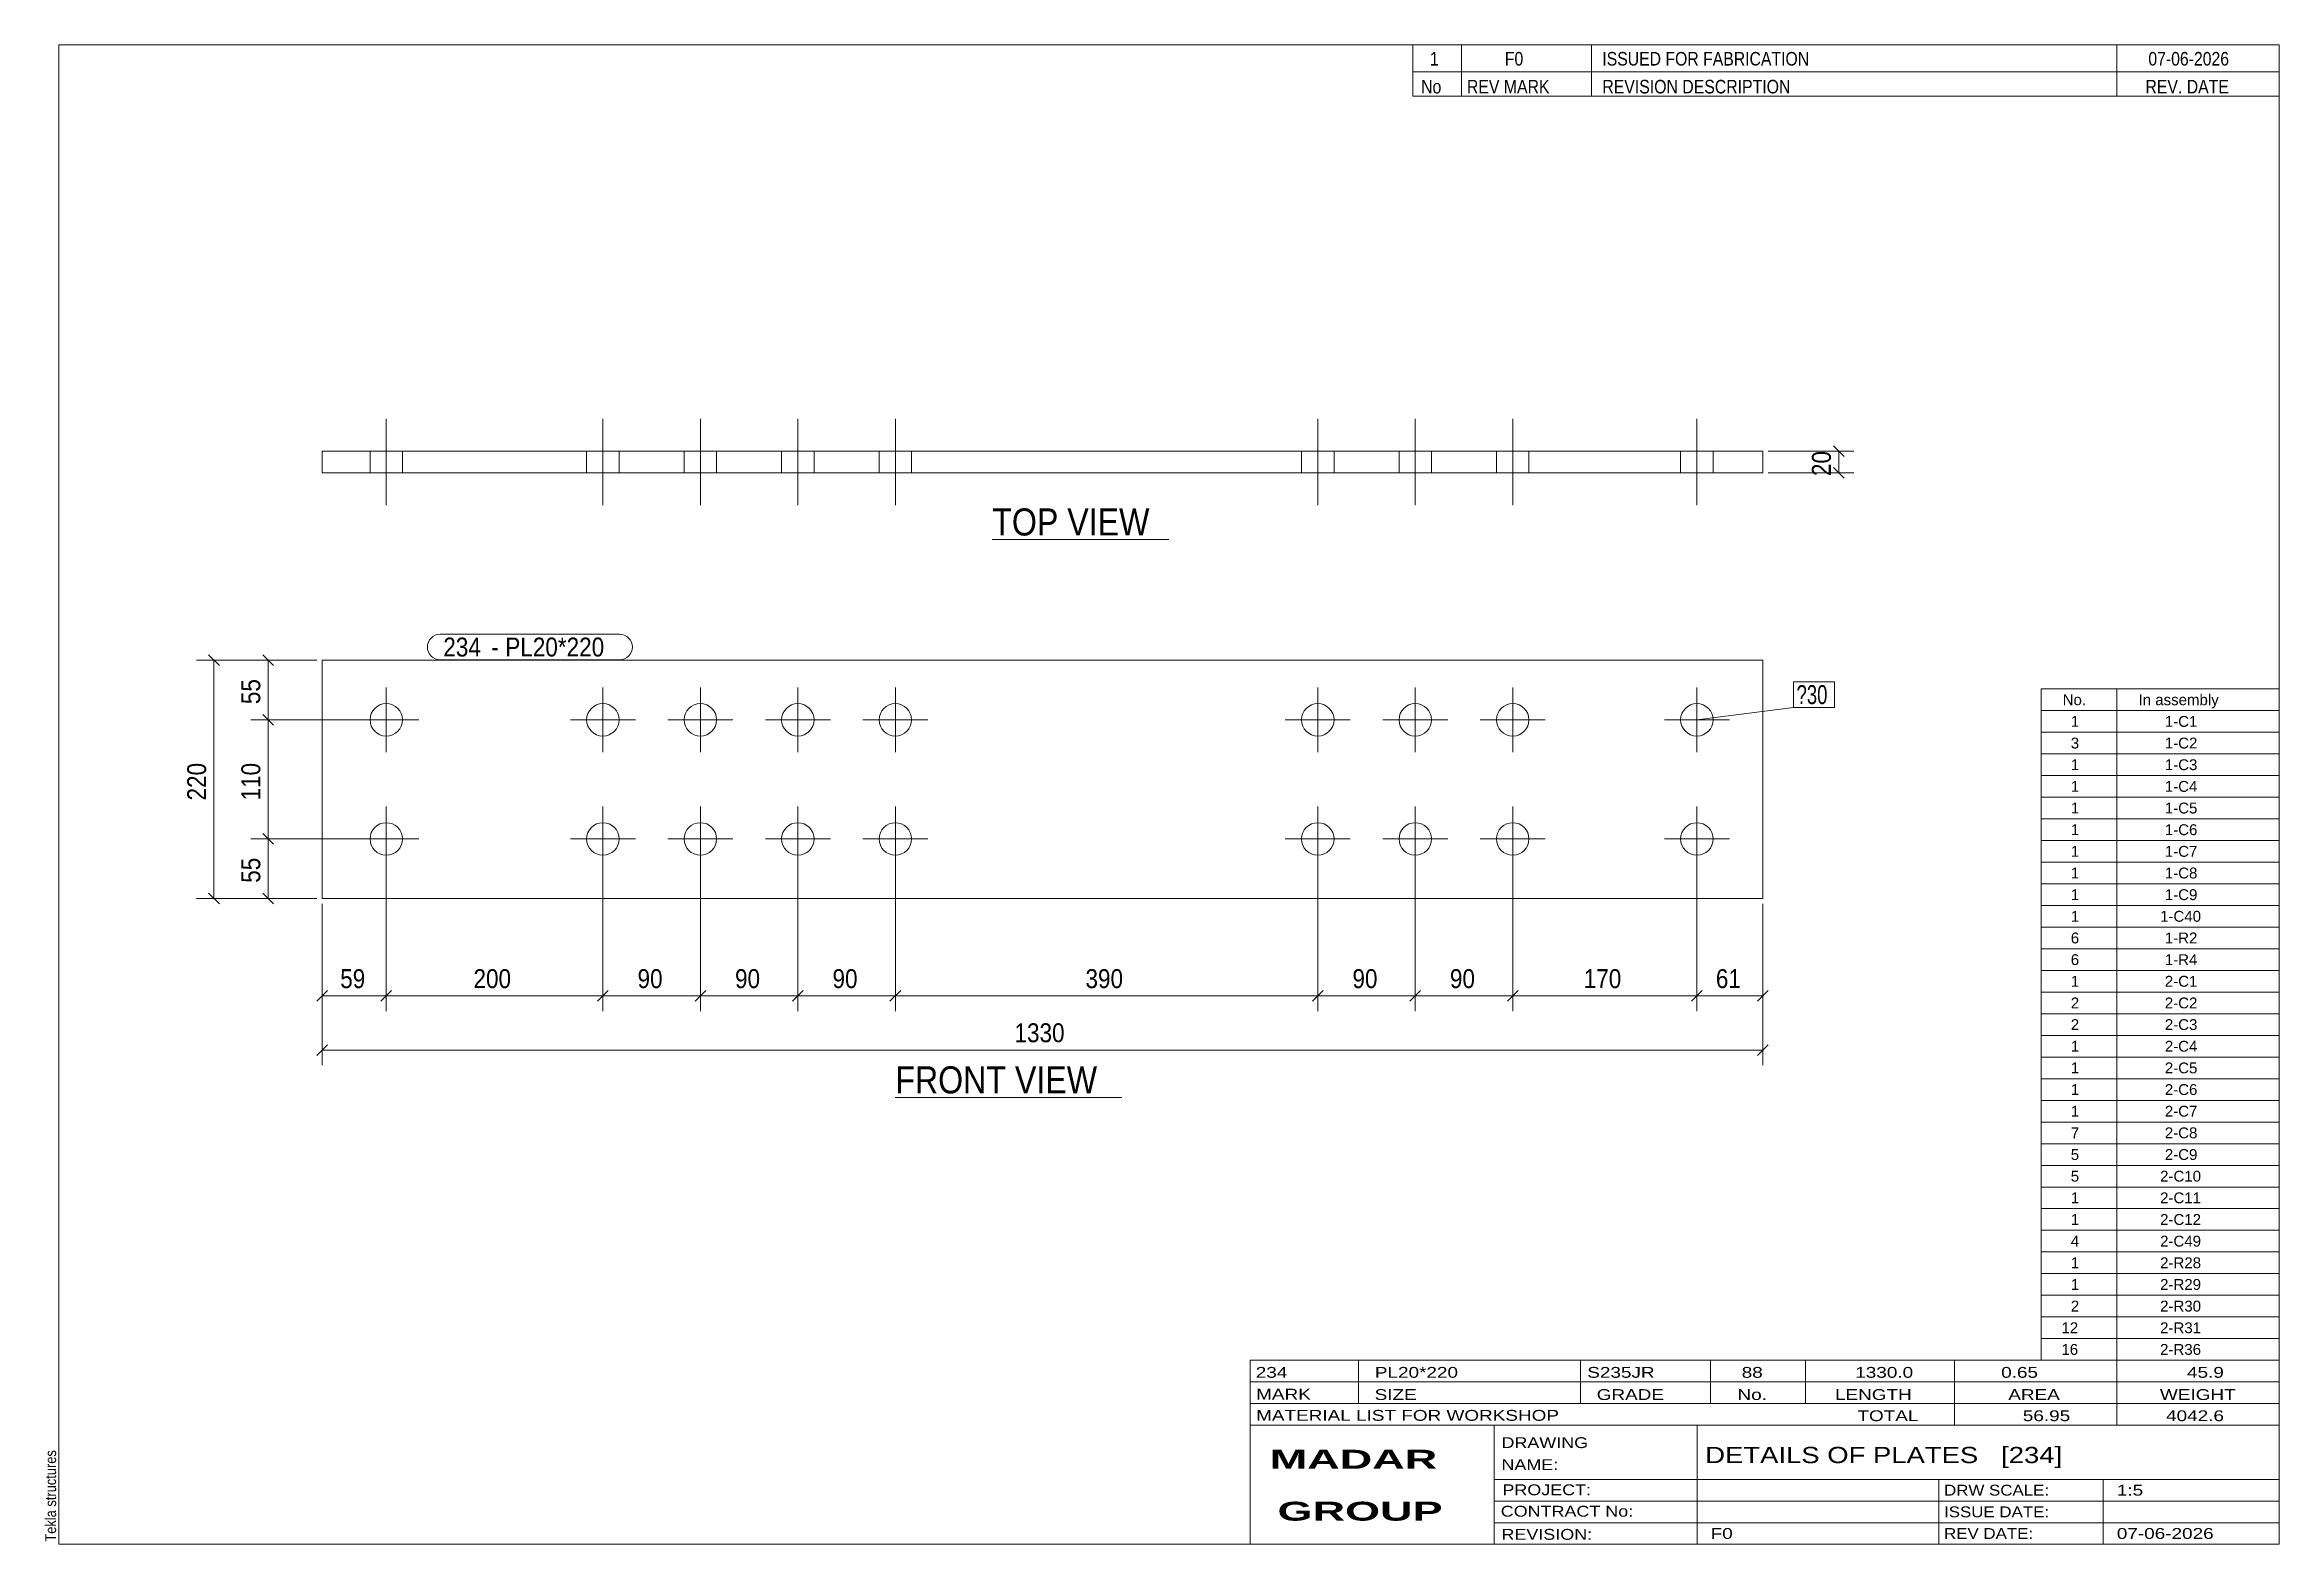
# Model space of a CAD drawing. Header units: millimetres. Extents: x 2 to 415, y 5 to 282.
import ezdxf

# ---------------------------------------------------------------- set-up
doc = ezdxf.new("R2010")
doc.units = ezdxf.units.MM
doc.linetypes.add('XKITLINE00', pattern=[0])
for name, color, linetype, lineweight in [('Bolt', 3, 'Continuous', 0), ('BoltMark', 7, 'Continuous', 0), ('Dimensions', 7, 'Continuous', 0), ('DrawingSheet', 5, 'Continuous', 0), ('OtherObjectType', 7, 'Continuous', 0), ('Part', 2, 'Continuous', 0), ('PartMark', 7, 'Continuous', 0)]:
    doc.layers.add(name, color=color, linetype=linetype, lineweight=lineweight)
doc.styles.add('ARIAL', font='ARIAL.TTF')
doc.styles.add('ARIAL_BOLD', font='ARIALBD.TTF')
doc.styles.add('ARIAL_NARROW', font='ARIALN.TTF')

# ---------------------------------------------------------------- blocks, each defined once
blk = doc.blocks.new('*A1')
at = {"layer": 'Bolt', "color": 3, "linetype": 'XKITLINE00', "lineweight": 0}
for p, q in [((65.46, 163.29), (65.46, 151.29)), ((105.46, 163.29), (105.46, 151.29)), ((123.46, 163.29), (123.46, 151.29)), ((141.46, 163.29), (141.46, 151.29)), ((159.46, 163.29), (159.46, 151.29)), ((237.46, 163.29), (237.46, 151.29)), ((255.46, 163.29), (255.46, 151.29)), ((273.46, 163.29), (273.46, 151.29)), ((307.46, 163.29), (307.46, 151.29)), ((71.46, 157.29), (59.46, 157.29)), ((111.46, 157.29), (99.46, 157.29)), ((129.46, 157.29), (117.46, 157.29)), ((147.46, 157.29), (135.46, 157.29)), ((165.46, 157.29), (153.46, 157.29)), ((243.46, 157.29), (231.46, 157.29)), ((261.46, 157.29), (249.46, 157.29)), ((279.46, 157.29), (267.46, 157.29)), ((313.46, 157.29), (301.46, 157.29)), ((65.46, 141.29), (65.46, 129.29)), ((105.46, 141.29), (105.46, 129.29)), ((123.46, 141.29), (123.46, 129.29)), ((141.46, 141.29), (141.46, 129.29)), ((159.46, 141.29), (159.46, 129.29)), ((237.46, 141.29), (237.46, 129.29)), ((255.46, 141.29), (255.46, 129.29)), ((273.46, 141.29), (273.46, 129.29)), ((307.46, 141.29), (307.46, 129.29)), ((71.46, 135.29), (59.46, 135.29)), ((111.46, 135.29), (99.46, 135.29)), ((129.46, 135.29), (117.46, 135.29)), ((147.46, 135.29), (135.46, 135.29)), ((165.46, 135.29), (153.46, 135.29)), ((243.46, 135.29), (231.46, 135.29)), ((261.46, 135.29), (249.46, 135.29)), ((279.46, 135.29), (267.46, 135.29)), ((313.46, 135.29), (301.46, 135.29))]:
    blk.add_line(p, q, dxfattribs=at)
for centre in [(65.46, 157.29), (105.46, 157.29), (123.46, 157.29), (141.46, 157.29), (159.46, 157.29), (237.46, 157.29), (255.46, 157.29), (273.46, 157.29), (307.46, 157.29), (65.46, 135.29), (105.46, 135.29), (123.46, 135.29), (141.46, 135.29), (159.46, 135.29), (237.46, 135.29), (255.46, 135.29), (273.46, 135.29), (307.46, 135.29)]:
    blk.add_circle(centre, 3, dxfattribs=at)
blk = doc.blocks.new('*A2')
at = {"layer": 'Part', "color": 2, "linetype": 'XKITLINE00', "lineweight": 0}
for p, q in [((319.65, 168.29), (53.65, 168.29)), ((53.65, 168.29), (53.65, 124.29)), ((319.65, 124.29), (319.65, 168.29)), ((53.65, 124.29), (319.65, 124.29))]:
    blk.add_line(p, q, dxfattribs=at)
blk = doc.blocks.new('*A3')
at = {"layer": 'Bolt', "color": 3, "linetype": 'XKITLINE00', "lineweight": 0}
for p, q in [((65.46, 196.92), (65.46, 212.92)), ((65.46, 196.92), (65.46, 212.92)), ((105.46, 196.92), (105.46, 212.92)), ((105.46, 196.92), (105.46, 212.92)), ((123.46, 196.92), (123.46, 212.92)), ((123.46, 196.92), (123.46, 212.92)), ((141.46, 196.92), (141.46, 212.92)), ((141.46, 196.92), (141.46, 212.92)), ((159.46, 196.92), (159.46, 212.92)), ((159.46, 196.92), (159.46, 212.92)), ((237.46, 196.92), (237.46, 212.92)), ((237.46, 196.92), (237.46, 212.92)), ((255.46, 196.92), (255.46, 212.92)), ((255.46, 196.92), (255.46, 212.92)), ((273.46, 196.92), (273.46, 212.92)), ((273.46, 196.92), (273.46, 212.92)), ((307.46, 196.92), (307.46, 212.92)), ((307.46, 196.92), (307.46, 212.92)), ((62.46, 206.92), (62.46, 202.92)), ((62.46, 206.92), (62.46, 202.92)), ((68.46, 206.92), (68.46, 202.92)), ((68.46, 206.92), (68.46, 202.92)), ((102.46, 206.92), (102.46, 202.92)), ((102.46, 206.92), (102.46, 202.92)), ((108.46, 206.92), (108.46, 202.92)), ((108.46, 206.92), (108.46, 202.92)), ((120.46, 206.92), (120.46, 202.92)), ((120.46, 206.92), (120.46, 202.92)), ((126.46, 206.92), (126.46, 202.92)), ((126.46, 206.92), (126.46, 202.92)), ((138.46, 206.92), (138.46, 202.92)), ((138.46, 206.92), (138.46, 202.92)), ((144.46, 206.92), (144.46, 202.92)), ((144.46, 206.92), (144.46, 202.92)), ((156.46, 206.92), (156.46, 202.92)), ((156.46, 206.92), (156.46, 202.92)), ((162.46, 206.92), (162.46, 202.92)), ((162.46, 206.92), (162.46, 202.92)), ((234.46, 206.92), (234.46, 202.92)), ((234.46, 206.92), (234.46, 202.92)), ((240.46, 206.92), (240.46, 202.92)), ((240.46, 206.92), (240.46, 202.92)), ((252.46, 206.92), (252.46, 202.92)), ((252.46, 206.92), (252.46, 202.92)), ((258.46, 206.92), (258.46, 202.92)), ((258.46, 206.92), (258.46, 202.92)), ((270.46, 206.92), (270.46, 202.92)), ((270.46, 206.92), (270.46, 202.92)), ((276.46, 206.92), (276.46, 202.92)), ((276.46, 206.92), (276.46, 202.92)), ((304.46, 206.92), (304.46, 202.92)), ((304.46, 206.92), (304.46, 202.92)), ((310.46, 206.92), (310.46, 202.92)), ((310.46, 206.92), (310.46, 202.92))]:
    blk.add_line(p, q, dxfattribs=at)
blk = doc.blocks.new('*A4')
at = {"layer": 'Part', "color": 2, "linetype": 'XKITLINE00', "lineweight": 0}
for p, q in [((319.65, 206.92), (53.65, 206.92)), ((53.65, 206.92), (53.65, 202.92)), ((319.65, 206.92), (319.65, 202.92)), ((319.65, 202.92), (53.65, 202.92))]:
    blk.add_line(p, q, dxfattribs=at)
blk = doc.blocks.new('*A5')
at = {"layer": 'DrawingSheet', "color": 5, "linetype": 'XKITLINE00', "lineweight": 0}
for p, q in [((415, 282), (5, 282)), ((5, 282), (5, 5)), ((415, 5), (415, 282)), ((5, 5), (415, 5))]:
    blk.add_line(p, q, dxfattribs=at)
at = {"layer": 'DrawingSheet', "color": 5, "style": 'ARIAL', "width": 0.85}
blk.add_text('Tekla structures', height=2, rotation=90, dxfattribs=at).set_placement((4.5, 5.5))
blk = doc.blocks.new('*A6')
at = {"layer": 'OtherObjectType', "color": 7, "linetype": 'XKITLINE00', "lineweight": 0}
for p, q in [((371, 163), (415, 163)), ((371, 159), (371, 163)), ((385, 159), (385, 163)), ((415, 159), (415, 163)), ((371, 159), (415, 159)), ((371, 155), (371, 159)), ((385, 155), (385, 159)), ((415, 155), (415, 159)), ((371, 155), (415, 155)), ((371, 151), (371, 155)), ((385, 151), (385, 155)), ((415, 151), (415, 155)), ((371, 151), (415, 151)), ((371, 147), (371, 151)), ((385, 147), (385, 151)), ((415, 147), (415, 151)), ((371, 147), (415, 147)), ((371, 143), (371, 147)), ((385, 143), (385, 147)), ((415, 143), (415, 147)), ((371, 143), (415, 143)), ((371, 139), (371, 143)), ((385, 139), (385, 143)), ((415, 139), (415, 143)), ((371, 139), (415, 139)), ((371, 135), (371, 139)), ((385, 135), (385, 139)), ((415, 135), (415, 139)), ((371, 135), (415, 135)), ((371, 131), (371, 135)), ((385, 131), (385, 135)), ((415, 131), (415, 135)), ((371, 131), (415, 131)), ((371, 127), (371, 131)), ((385, 127), (385, 131)), ((415, 127), (415, 131)), ((371, 127), (415, 127)), ((371, 123), (371, 127)), ((385, 123), (385, 127)), ((415, 123), (415, 127)), ((371, 123), (415, 123)), ((371, 119), (371, 123)), ((385, 119), (385, 123)), ((415, 119), (415, 123)), ((371, 119), (415, 119)), ((371, 115), (371, 119)), ((385, 115), (385, 119)), ((415, 115), (415, 119)), ((371, 115), (415, 115)), ((371, 111), (371, 115)), ((385, 111), (385, 115)), ((415, 111), (415, 115)), ((371, 111), (415, 111)), ((371, 107), (371, 111)), ((385, 107), (385, 111)), ((415, 107), (415, 111)), ((371, 107), (415, 107)), ((371, 103), (371, 107)), ((385, 103), (385, 107)), ((415, 103), (415, 107)), ((371, 103), (415, 103)), ((371, 99), (371, 103)), ((385, 99), (385, 103)), ((415, 99), (415, 103)), ((371, 99), (415, 99)), ((371, 95), (371, 99)), ((371, 95), (415, 95)), ((371, 91), (371, 95)), ((385, 95), (385, 99)), ((385, 91), (385, 95)), ((415, 95), (415, 99)), ((415, 91), (415, 95)), ((371, 91), (415, 91)), ((371, 87), (371, 91)), ((385, 87), (385, 91)), ((415, 87), (415, 91)), ((371, 87), (415, 87)), ((371, 83), (371, 87)), ((385, 83), (385, 87)), ((415, 83), (415, 87)), ((371, 83), (415, 83)), ((371, 79), (371, 83)), ((385, 79), (385, 83)), ((415, 79), (415, 83)), ((371, 79), (415, 79)), ((371, 75), (371, 79)), ((385, 75), (385, 79)), ((415, 75), (415, 79)), ((371, 75), (415, 75)), ((371, 71), (371, 75)), ((385, 71), (385, 75)), ((415, 71), (415, 75)), ((371, 71), (415, 71)), ((371, 67), (371, 71)), ((385, 67), (385, 71)), ((415, 67), (415, 71)), ((371, 67), (415, 67)), ((371, 63), (371, 67)), ((385, 63), (385, 67)), ((415, 63), (415, 67)), ((371, 63), (415, 63)), ((371, 59), (371, 63)), ((385, 59), (385, 63)), ((415, 59), (415, 63)), ((371, 59), (415, 59)), ((371, 55), (371, 59)), ((385, 55), (385, 59)), ((415, 55), (415, 59)), ((371, 55), (415, 55)), ((371, 51), (371, 55)), ((385, 51), (385, 55)), ((415, 51), (415, 55)), ((371, 51), (415, 51)), ((371, 47), (371, 51)), ((385, 47), (385, 51)), ((415, 47), (415, 51)), ((371, 47), (415, 47)), ((371, 43), (371, 47)), ((385, 43), (385, 47)), ((415, 43), (415, 47)), ((371, 43), (415, 43)), ((371, 39), (371, 43)), ((385, 39), (385, 43)), ((415, 39), (415, 43)), ((371, 39), (415, 39))]:
    blk.add_line(p, q, dxfattribs=at)
at = {"layer": 'OtherObjectType', "color": 7, "style": 'ARIAL_NARROW', "width": 1.211571}
for s, p in [('No.', (375, 160)), ('In assembly', (389, 160)), ('1', (376.5, 156)), ('1-C1', (393.86, 156)), ('3', (376.5, 152)), ('1-C2', (393.86, 152)), ('1', (376.5, 148)), ('1-C3', (393.86, 148)), ('1', (376.5, 144)), ('1-C4', (393.86, 144)), ('1', (376.5, 140)), ('1-C5', (393.86, 140)), ('1', (376.5, 136)), ('1-C6', (393.86, 136)), ('1', (376.5, 132)), ('1-C7', (393.86, 132)), ('1', (376.5, 128)), ('1-C8', (393.86, 128)), ('1', (376.5, 124)), ('1-C9', (393.86, 124)), ('1', (376.5, 120)), ('1-C40', (392.99, 120)), ('6', (376.5, 116)), ('1-R2', (393.86, 116)), ('6', (376.5, 112)), ('1-R4', (393.86, 112)), ('1', (376.5, 108)), ('2-C1', (393.86, 108)), ('2', (376.5, 104)), ('2-C2', (393.86, 104)), ('2', (376.5, 100)), ('2-C3', (393.86, 100)), ('1', (376.5, 96)), ('2-C4', (393.86, 96)), ('1', (376.5, 92)), ('2-C5', (393.86, 92)), ('1', (376.5, 88)), ('2-C6', (393.86, 88)), ('1', (376.5, 84)), ('2-C7', (393.86, 84)), ('7', (376.5, 80)), ('2-C8', (393.86, 80)), ('5', (376.5, 76)), ('2-C9', (393.86, 76)), ('5', (376.5, 72)), ('2-C10', (392.99, 72)), ('1', (376.5, 68)), ('2-C11', (392.99, 68)), ('2-C12', (392.99, 64)), ('4', (376.5, 60)), ('1', (376.5, 64)), ('2-C49', (392.99, 60)), ('1', (376.5, 56)), ('2-R28', (392.99, 56)), ('1', (376.5, 52)), ('2-R29', (392.99, 52)), ('2', (376.5, 48)), ('2-R30', (392.99, 48)), ('12', (374.77, 44)), ('2-R31', (392.99, 44)), ('16', (374.77, 40)), ('2-R36', (392.99, 40))]:
    blk.add_text(s, height=2, dxfattribs=at).set_placement(p)
blk = doc.blocks.new('*A7')
at = {"layer": 'OtherObjectType', "color": 7, "linetype": 'XKITLINE00', "lineweight": 0}
for p, q in [((255, 282), (415, 282)), ((415, 282), (255, 282)), ((255, 282), (255, 277)), ((264, 282), (264, 277)), ((288, 282), (288, 277)), ((385, 282), (385, 277)), ((415, 282), (415, 277)), ((255, 277), (415, 277)), ((255, 277), (255, 272.5)), ((255, 277), (415, 277)), ((264, 277), (264, 272.5)), ((288, 277), (288, 272.5)), ((385, 277), (385, 272.5)), ((415, 277), (415, 272.5)), ((415, 272.5), (255, 272.5))]:
    blk.add_line(p, q, dxfattribs=at)
at = {"layer": 'OtherObjectType', "color": 7, "style": 'ARIAL_NARROW'}
for s, width, p in [('1', 1.017001, (258.16, 278.15)), ('F0', 1.017001, (272, 278.15)), ('ISSUED FOR FABRICATION', 1.017001, (290, 278.15)), ('07-06-2026', 1.017001, (390.82, 278.15)), ('No', 1.02, (256.54, 273)), ('REV MARK', 1.02, (265, 273)), ('REVISION DESCRIPTION', 1.02, (290, 273)), ('REV. DATE', 1.02, (390.28, 273))]:
    blk.add_text(s, height=2.5, dxfattribs=dict(at, width=width)).set_placement(p)
blk = doc.blocks.new('*A8')
at = {"layer": 'OtherObjectType', "color": 7, "linetype": 'XKITLINE00', "lineweight": 0}
for p, q in [((225, 39), (415, 39)), ((225, 39), (225, 35)), ((225, 39), (415, 39)), ((245, 35), (245, 39)), ((286, 35), (286, 39)), ((310, 35), (310, 39)), ((327.5, 35), (327.5, 39)), ((355, 35), (355, 39)), ((385, 35), (385, 39)), ((415, 35), (415, 39)), ((225, 35), (415, 35)), ((225, 35), (225, 5)), ((225, 35), (415, 35)), ((245, 31), (245, 35)), ((286, 31), (286, 35)), ((310, 31), (310, 35)), ((327.5, 31), (327.5, 35)), ((355, 31), (355, 35)), ((385, 31), (385, 35)), ((415, 31), (415, 35)), ((225, 31), (415, 31)), ((355, 27), (355, 31)), ((385, 27), (385, 31)), ((415, 27), (415, 31)), ((225, 27), (415, 27)), ((270, 21), (270, 27)), ((307.5, 17), (307.5, 27)), ((415, 21), (415, 27)), ((270, 21), (270, 5)), ((415, 17), (415, 21)), ((270, 17), (415, 17)), ((307.5, 5), (307.5, 17)), ((352.16, 13), (352.16, 17)), ((382.5, 5), (382.5, 17)), ((415, 13), (415, 17)), ((270, 13), (415, 13)), ((352.16, 5), (352.16, 13)), ((415, 9), (415, 13)), ((270, 9), (415, 9)), ((415, 5), (415, 9)), ((225, 5), (415, 5)), ((262.5, 5), (415, 5))]:
    blk.add_line(p, q, dxfattribs=at)
at = {"layer": 'OtherObjectType', "color": 7, "style": 'ARIAL_NARROW'}
for s, height, width, p in [('234', 2, 1.525501, (226.01, 35.76)), ('PL20*220', 2, 1.525501, (248, 35.76)), ('S235JR', 2, 1.525501, (287.22, 35.76)), ('88', 2, 1.525501, (315.73, 35.76)), ('1330.0', 2, 1.525501, (336.7, 35.76)), ('0.65', 2, 1.525501, (363.64, 35.76)), ('45.9', 2, 1.525501, (397.96, 35.76)), ('MARK', 2, 1.525501, (226.08, 31.73)), ('SIZE', 2, 1.525501, (247.96, 31.66)), ('GRADE', 2, 1.525501, (288.96, 31.66)), ('No.', 2, 1.525501, (314.96, 31.66)), ('LENGTH', 2, 1.525501, (332.96, 31.66)), ('AREA', 2, 1.525501, (364.96, 31.66)), ('WEIGHT', 2, 1.525501, (392.96, 31.66)), ('MATERIAL LIST FOR WORKSHOP', 2, 1.525501, (226.08, 27.82)), ('TOTAL', 2, 1.525501, (337.1, 27.75)), ('56.95', 2, 1.525501, (367.64, 27.75)), ('4042.6', 2, 1.525501, (394.09, 27.75)), ('DRAWING', 2, 1.445, (271.38, 22.78)), ('NAME:', 2, 1.445, (271.38, 18.72)), ('DETAILS OF PLATES   [234]', 3, 1.474651, (309, 20)), ('PROJECT:', 2, 1.445, (271.55, 14.07)), ('DRW SCALE:', 2, 1.36, (353.1, 14)), ('1:5', 2, 1.525501, (385, 14)), ('CONTRACT No:', 2, 1.445, (271.25, 10.11)), ('ISSUE DATE:', 2, 1.36, (353.1, 10)), ('REVISION:', 2, 1.445, (271.38, 5.84)), ('F0', 2, 1.525501, (310, 6)), ('REV DATE:', 2, 1.36, (353.1, 6)), ('07-06-2026', 2, 1.525501, (385, 6))]:
    blk.add_text(s, height=height, dxfattribs=dict(at, width=width)).set_placement(p)
at = {"layer": 'OtherObjectType', "color": 1, "style": 'ARIAL_BOLD', "width": 1.7}
for s, p in [('MADAR ', (228.58, 18.97)), ('GROUP', (230.03, 9.37))]:
    blk.add_text(s, height=3.5, dxfattribs=at).set_placement(p)
blk = doc.blocks.new('*A9')
at = {"layer": 'Dimensions', "color": 7, "linetype": 'XKITLINE00', "lineweight": 0}
for p, q in [((53.65, 123.29), (53.65, 93.49)), ((319.65, 123.29), (319.65, 93.49)), ((54.64, 97.28), (52.66, 95.3)), ((53.65, 96.29), (319.65, 96.29)), ((320.64, 97.28), (318.66, 95.3))]:
    blk.add_line(p, q, dxfattribs=at)
at = {"layer": 'Dimensions', "color": 3}
for p in [(53.65, 96.29), (319.65, 96.29)]:
    blk.add_point(p, dxfattribs=at)
at = {"layer": 'Dimensions', "color": 3, "style": 'ARIAL', "width": 0.85}
blk.add_text('1330', height=3.5, dxfattribs=at).set_placement((181.46, 97.74))
blk = doc.blocks.new('*A10')
at = {"layer": 'Dimensions', "color": 7, "linetype": 'XKITLINE00', "lineweight": 0}
for p, q in [((65.46, 134.29), (65.46, 103.49)), ((53.65, 123.29), (53.65, 103.49)), ((54.64, 107.28), (52.66, 105.3)), ((66.45, 107.28), (64.47, 105.3)), ((53.65, 106.29), (65.46, 106.29))]:
    blk.add_line(p, q, dxfattribs=at)
at = {"layer": 'Dimensions', "color": 3}
for p in [(53.65, 106.29), (65.46, 106.29)]:
    blk.add_point(p, dxfattribs=at)
at = {"layer": 'Dimensions', "color": 3, "style": 'ARIAL', "width": 0.85}
blk.add_text('59', height=3.5, dxfattribs=at).set_placement((56.96, 107.74))
blk = doc.blocks.new('*A11')
at = {"layer": 'Dimensions', "color": 7, "linetype": 'XKITLINE00', "lineweight": 0}
for p, q in [((65.46, 134.29), (65.46, 103.49)), ((105.46, 134.29), (105.46, 103.49)), ((66.45, 107.28), (64.47, 105.3)), ((106.45, 107.28), (104.47, 105.3)), ((65.46, 106.29), (105.46, 106.29))]:
    blk.add_line(p, q, dxfattribs=at)
at = {"layer": 'Dimensions', "color": 3}
for p in [(65.46, 106.29), (105.46, 106.29)]:
    blk.add_point(p, dxfattribs=at)
at = {"layer": 'Dimensions', "color": 3, "style": 'ARIAL', "width": 0.85}
blk.add_text('200', height=3.5, dxfattribs=at).set_placement((81.57, 107.74))
blk = doc.blocks.new('*A12')
at = {"layer": 'Dimensions', "color": 7, "linetype": 'XKITLINE00', "lineweight": 0}
for p, q in [((105.46, 134.29), (105.46, 103.49)), ((123.46, 134.29), (123.46, 103.49)), ((106.45, 107.28), (104.47, 105.3)), ((124.45, 107.28), (122.47, 105.3)), ((105.46, 106.29), (123.46, 106.29))]:
    blk.add_line(p, q, dxfattribs=at)
at = {"layer": 'Dimensions', "color": 3}
for p in [(105.46, 106.29), (123.46, 106.29)]:
    blk.add_point(p, dxfattribs=at)
at = {"layer": 'Dimensions', "color": 3, "style": 'ARIAL', "width": 0.85}
blk.add_text('90', height=3.5, dxfattribs=at).set_placement((111.86, 107.74))
blk = doc.blocks.new('*A13')
at = {"layer": 'Dimensions', "color": 7, "linetype": 'XKITLINE00', "lineweight": 0}
for p, q in [((123.46, 134.29), (123.46, 103.49)), ((141.46, 134.29), (141.46, 103.49)), ((124.45, 107.28), (122.47, 105.3)), ((142.45, 107.28), (140.47, 105.3)), ((123.46, 106.29), (141.46, 106.29))]:
    blk.add_line(p, q, dxfattribs=at)
at = {"layer": 'Dimensions', "color": 3}
for p in [(123.46, 106.29), (141.46, 106.29)]:
    blk.add_point(p, dxfattribs=at)
at = {"layer": 'Dimensions', "color": 3, "style": 'ARIAL', "width": 0.85}
blk.add_text('90', height=3.5, dxfattribs=at).set_placement((129.86, 107.74))
blk = doc.blocks.new('*A14')
at = {"layer": 'Dimensions', "color": 7, "linetype": 'XKITLINE00', "lineweight": 0}
for p, q in [((141.46, 134.29), (141.46, 103.49)), ((159.46, 134.29), (159.46, 103.49)), ((142.45, 107.28), (140.47, 105.3)), ((160.45, 107.28), (158.47, 105.3)), ((141.46, 106.29), (159.46, 106.29))]:
    blk.add_line(p, q, dxfattribs=at)
at = {"layer": 'Dimensions', "color": 3}
for p in [(141.46, 106.29), (159.46, 106.29)]:
    blk.add_point(p, dxfattribs=at)
at = {"layer": 'Dimensions', "color": 3, "style": 'ARIAL', "width": 0.85}
blk.add_text('90', height=3.5, dxfattribs=at).set_placement((147.86, 107.74))
blk = doc.blocks.new('*A15')
at = {"layer": 'Dimensions', "color": 7, "linetype": 'XKITLINE00', "lineweight": 0}
for p, q in [((159.46, 134.29), (159.46, 103.49)), ((237.46, 134.29), (237.46, 103.49)), ((160.45, 107.28), (158.47, 105.3)), ((238.45, 107.28), (236.47, 105.3)), ((159.46, 106.29), (237.46, 106.29))]:
    blk.add_line(p, q, dxfattribs=at)
at = {"layer": 'Dimensions', "color": 3}
for p in [(159.46, 106.29), (237.46, 106.29)]:
    blk.add_point(p, dxfattribs=at)
at = {"layer": 'Dimensions', "color": 3, "style": 'ARIAL', "width": 0.85}
blk.add_text('390', height=3.5, dxfattribs=at).set_placement((194.57, 107.74))
blk = doc.blocks.new('*A16')
at = {"layer": 'Dimensions', "color": 7, "linetype": 'XKITLINE00', "lineweight": 0}
for p, q in [((237.46, 134.29), (237.46, 103.49)), ((255.46, 134.29), (255.46, 103.49)), ((238.45, 107.28), (236.47, 105.3)), ((256.45, 107.28), (254.47, 105.3)), ((237.46, 106.29), (255.46, 106.29))]:
    blk.add_line(p, q, dxfattribs=at)
at = {"layer": 'Dimensions', "color": 3}
for p in [(237.46, 106.29), (255.46, 106.29)]:
    blk.add_point(p, dxfattribs=at)
at = {"layer": 'Dimensions', "color": 3, "style": 'ARIAL', "width": 0.85}
blk.add_text('90', height=3.5, dxfattribs=at).set_placement((243.86, 107.74))
blk = doc.blocks.new('*A17')
at = {"layer": 'Dimensions', "color": 7, "linetype": 'XKITLINE00', "lineweight": 0}
for p, q in [((255.46, 134.29), (255.46, 103.49)), ((273.46, 134.29), (273.46, 103.49)), ((256.45, 107.28), (254.47, 105.3)), ((274.45, 107.28), (272.47, 105.3)), ((255.46, 106.29), (273.46, 106.29))]:
    blk.add_line(p, q, dxfattribs=at)
at = {"layer": 'Dimensions', "color": 3}
for p in [(255.46, 106.29), (273.46, 106.29)]:
    blk.add_point(p, dxfattribs=at)
at = {"layer": 'Dimensions', "color": 3, "style": 'ARIAL', "width": 0.85}
blk.add_text('90', height=3.5, dxfattribs=at).set_placement((261.86, 107.74))
blk = doc.blocks.new('*A18')
at = {"layer": 'Dimensions', "color": 7, "linetype": 'XKITLINE00', "lineweight": 0}
for p, q in [((273.46, 134.29), (273.46, 103.49)), ((307.46, 134.29), (307.46, 103.49)), ((274.45, 107.28), (272.47, 105.3)), ((308.45, 107.28), (306.47, 105.3)), ((273.46, 106.29), (307.46, 106.29))]:
    blk.add_line(p, q, dxfattribs=at)
at = {"layer": 'Dimensions', "color": 3}
for p in [(273.46, 106.29), (307.46, 106.29)]:
    blk.add_point(p, dxfattribs=at)
at = {"layer": 'Dimensions', "color": 3, "style": 'ARIAL', "width": 0.85}
blk.add_text('170', height=3.5, dxfattribs=at).set_placement((286.57, 107.74))
blk = doc.blocks.new('*A19')
at = {"layer": 'Dimensions', "color": 7, "linetype": 'XKITLINE00', "lineweight": 0}
for p, q in [((307.46, 134.29), (307.46, 103.49)), ((319.65, 123.29), (319.65, 103.49)), ((308.45, 107.28), (306.47, 105.3)), ((320.64, 107.28), (318.66, 105.3)), ((307.46, 106.29), (319.65, 106.29))]:
    blk.add_line(p, q, dxfattribs=at)
at = {"layer": 'Dimensions', "color": 3}
for p in [(307.46, 106.29), (319.65, 106.29)]:
    blk.add_point(p, dxfattribs=at)
at = {"layer": 'Dimensions', "color": 3, "style": 'ARIAL', "width": 0.85}
blk.add_text('61', height=3.5, dxfattribs=at).set_placement((310.96, 107.74))
blk = doc.blocks.new('*A20')
at = {"layer": 'Dimensions', "color": 7, "linetype": 'XKITLINE00', "lineweight": 0}
for p, q in [((32.66, 169.28), (34.64, 167.3)), ((52.65, 168.29), (30.45, 168.29)), ((33.65, 124.29), (33.65, 168.29)), ((52.65, 124.29), (30.45, 124.29)), ((32.66, 125.28), (34.64, 123.3))]:
    blk.add_line(p, q, dxfattribs=at)
at = {"layer": 'Dimensions', "color": 3}
for p in [(33.65, 168.29), (33.65, 124.29)]:
    blk.add_point(p, dxfattribs=at)
at = {"layer": 'Dimensions', "color": 3, "style": 'ARIAL', "width": 0.85}
blk.add_text('220', height=3.5, rotation=90.0002, dxfattribs=at).set_placement((32.2, 142.4))
blk = doc.blocks.new('*A21')
at = {"layer": 'Dimensions', "color": 7, "linetype": 'XKITLINE00', "lineweight": 0}
for p, q in [((42.66, 136.28), (44.64, 134.3)), ((64.46, 135.29), (40.45, 135.29)), ((43.65, 124.29), (43.65, 135.29)), ((52.65, 124.29), (40.45, 124.29)), ((42.66, 125.28), (44.64, 123.3))]:
    blk.add_line(p, q, dxfattribs=at)
at = {"layer": 'Dimensions', "color": 3}
for p in [(43.65, 135.29), (43.65, 124.29)]:
    blk.add_point(p, dxfattribs=at)
at = {"layer": 'Dimensions', "color": 3, "style": 'ARIAL', "width": 0.85}
blk.add_text('55', height=3.5, rotation=90.0002, dxfattribs=at).set_placement((42.2, 127.19))
blk = doc.blocks.new('*A22')
at = {"layer": 'Dimensions', "color": 7, "linetype": 'XKITLINE00', "lineweight": 0}
for p, q in [((64.46, 157.29), (40.45, 157.29)), ((42.66, 158.28), (44.64, 156.3)), ((43.65, 135.29), (43.65, 157.29)), ((42.66, 136.28), (44.64, 134.3)), ((64.46, 135.29), (40.45, 135.29))]:
    blk.add_line(p, q, dxfattribs=at)
at = {"layer": 'Dimensions', "color": 3}
for p in [(43.65, 157.29), (43.65, 135.29)]:
    blk.add_point(p, dxfattribs=at)
at = {"layer": 'Dimensions', "color": 3, "style": 'ARIAL', "width": 0.85}
blk.add_text('110', height=3.5, rotation=90.0002, dxfattribs=at).set_placement((42.2, 142.4))
blk = doc.blocks.new('*A23')
at = {"layer": 'Dimensions', "color": 7, "linetype": 'XKITLINE00', "lineweight": 0}
for p, q in [((42.66, 169.28), (44.64, 167.3)), ((52.65, 168.29), (40.45, 168.29)), ((43.65, 157.29), (43.65, 168.29)), ((64.46, 157.29), (40.45, 157.29)), ((42.66, 158.28), (44.64, 156.3))]:
    blk.add_line(p, q, dxfattribs=at)
at = {"layer": 'Dimensions', "color": 3}
for p in [(43.65, 168.29), (43.65, 157.29)]:
    blk.add_point(p, dxfattribs=at)
at = {"layer": 'Dimensions', "color": 3, "style": 'ARIAL', "width": 0.85}
blk.add_text('55', height=3.5, rotation=90.0002, dxfattribs=at).set_placement((42.2, 160.19))
blk = doc.blocks.new('*A24')
at = {"layer": 'BoltMark', "color": 7, "linetype": 'XKITLINE00', "lineweight": 0}
for p, q in [((325.27, 164.3), (332.86, 164.3)), ((325.27, 159.6), (325.27, 164.3)), ((332.86, 159.6), (332.86, 164.3)), ((307.46, 157.29), (325.27, 159.6)), ((325.27, 159.6), (332.86, 159.6))]:
    blk.add_line(p, q, dxfattribs=at)
at = {"layer": 'BoltMark', "color": 3, "style": 'ARIAL_NARROW', "width": 0.85}
blk.add_text('?30', height=3.5, dxfattribs=at).set_placement((325.87, 160.2))
blk = doc.blocks.new('*A25')
at = {"layer": 'PartMark', "color": 7, "linetype": 'XKITLINE00', "lineweight": 0}
for p, q in [((75.4, 173.09), (108.55, 173.09)), ((75.4, 168.39), (108.55, 168.39))]:
    blk.add_line(p, q, dxfattribs=at)
for centre, start, end in [((75.4, 170.74), 90, 270), ((108.55, 170.74), 270, 90)]:
    blk.add_arc(centre, 2.35, start, end, dxfattribs=at)
at = {"layer": 'PartMark', "color": 1, "style": 'ARIAL', "width": 0.85}
blk.add_text('234', height=3.5, dxfattribs=at).set_placement((76, 168.99))
at = {"layer": 'PartMark', "color": 3, "style": 'ARIAL', "width": 0.85}
for s, p in [('-', (84.84, 168.99)), ('PL20*220', (87.44, 168.99))]:
    blk.add_text(s, height=3.5, dxfattribs=at).set_placement(p)
blk = doc.blocks.new('*A26')
at = {"layer": 'OtherObjectType', "color": 7, "linetype": 'XKITLINE00', "lineweight": 0}
blk.add_line((159.45, 87.54), (201.31, 87.54), dxfattribs=at)
at = {"layer": 'OtherObjectType', "color": 3, "style": 'ARIAL', "width": 0.85}
blk.add_text('FRONT VIEW', height=5, dxfattribs=at).set_placement((159.45, 88.29))
blk = doc.blocks.new('*A27')
at = {"layer": 'Dimensions', "color": 7, "linetype": 'XKITLINE00', "lineweight": 0}
for p, q in [((320.65, 206.92), (336.45, 206.92)), ((332.66, 207.91), (334.64, 205.93)), ((333.65, 202.92), (333.65, 206.92)), ((320.65, 202.92), (336.45, 202.92)), ((332.66, 203.91), (334.64, 201.93))]:
    blk.add_line(p, q, dxfattribs=at)
at = {"layer": 'Dimensions', "color": 3}
for p in [(333.65, 206.92), (333.65, 202.92)]:
    blk.add_point(p, dxfattribs=at)
at = {"layer": 'Dimensions', "color": 3, "style": 'ARIAL', "width": 0.85}
blk.add_text('20', height=3.5, rotation=90.0002, dxfattribs=at).set_placement((332.2, 202.32))
blk = doc.blocks.new('*A28')
at = {"layer": 'OtherObjectType', "color": 7, "linetype": 'XKITLINE00', "lineweight": 0}
blk.add_line((177.35, 190.59), (209.95, 190.59), dxfattribs=at)
at = {"layer": 'OtherObjectType', "color": 3, "style": 'ARIAL', "width": 0.85}
blk.add_text('TOP VIEW', height=5, dxfattribs=at).set_placement((177.35, 191.34))

msp = doc.modelspace()

# ---------------------------------------------------------------- block references
at = {"lineweight": 0}
for name in ['*A5', '*A7', '*A3', '*A4', '*A27', '*A28', '*A20', '*A23', '*A25', '*A2', '*A1', '*A24', '*A6', '*A22', '*A21', '*A10', '*A11', '*A12', '*A13', '*A14', '*A15', '*A16', '*A17', '*A18', '*A19', '*A9', '*A26', '*A8']:
    msp.add_blockref(name, (0, 0), dxfattribs=at)

doc.saveas('drawing.dxf')
